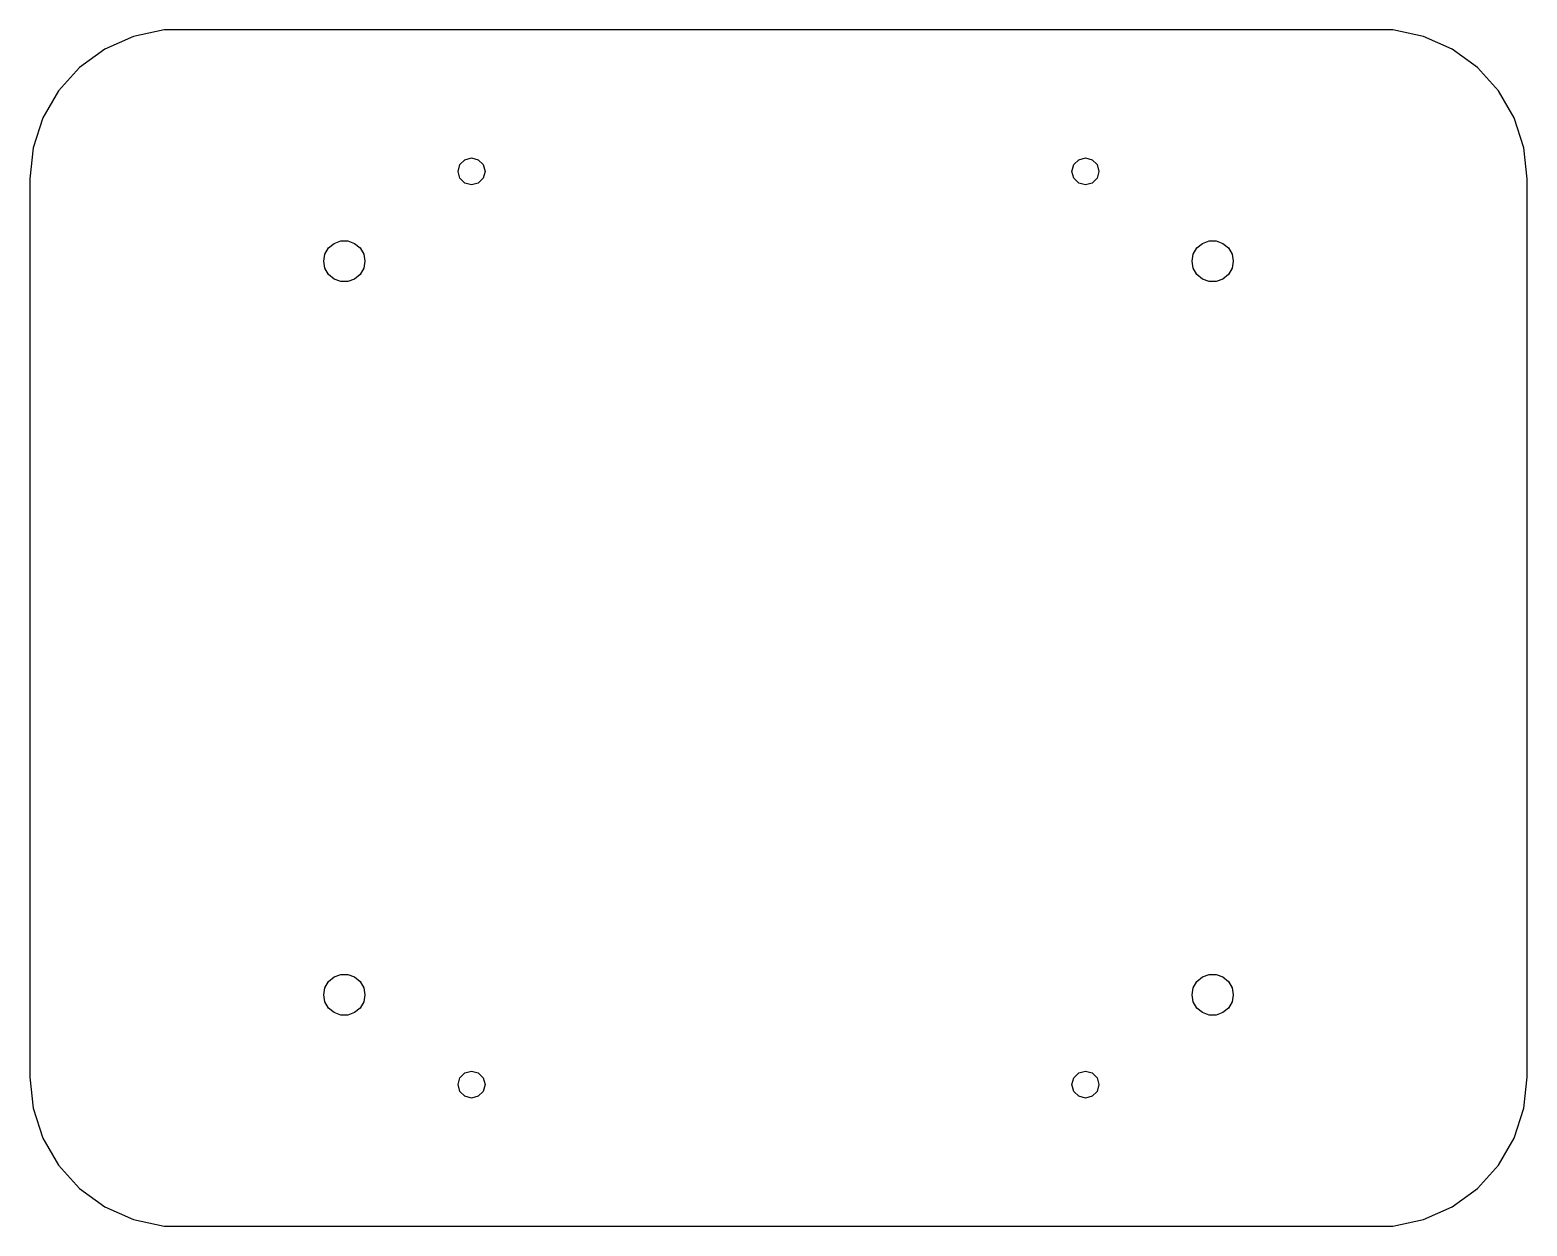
# Model space of a CAD drawing. Header units: metres. Extents: x -50 to 50, y -40 to 40.
import ezdxf

# ---------------------------------------------------------------- set-up
doc = ezdxf.new("R2010")
doc.units = ezdxf.units.M

msp = doc.modelspace()

# ---------------------------------------------------------------- linework, layer by layer
for p, q in [((-43.0902, 39.5106), (-45, 38.6602)), ((-41.0453, 39.9452), (-43.0902, 39.5106)), ((41.0453, 39.9452), (-41.0453, 39.9452)), ((43.0902, 39.5106), (41.0453, 39.9452)), ((45, 38.6602), (43.0902, 39.5106)), ((-45, 38.6602), (-46.6913, 37.4314)), ((46.6913, 37.4314), (45, 38.6602)), ((-46.6913, 37.4314), (-48.0902, 35.8779)), ((48.0902, 35.8779), (46.6913, 37.4314)), ((-48.0902, 35.8779), (-49.1355, 34.0674)), ((49.1355, 34.0674), (48.0902, 35.8779)), ((-49.1355, 34.0674), (-49.7815, 32.0791)), ((49.7815, 32.0791), (49.1355, 34.0674)), ((-49.7815, 32.0791), (-50, 30)), ((50, 30), (49.7815, 32.0791)), ((-21.2794, 30.95), (-20.95, 31.2794)), ((-20.95, 31.2794), (-20.5, 31.4)), ((-20.5, 31.4), (-20.05, 31.2794)), ((-20.05, 31.2794), (-19.7206, 30.95)), ((19.7206, 30.95), (20.05, 31.2794)), ((20.05, 31.2794), (20.5, 31.4)), ((20.5, 31.4), (20.95, 31.2794)), ((20.95, 31.2794), (21.2794, 30.95)), ((-50, 30), (-50, -30)), ((-21.4, 30.5), (-21.2794, 30.95)), ((-21.2794, 30.05), (-21.4, 30.5)), ((-20.95, 29.7206), (-21.2794, 30.05)), ((-19.7206, 30.05), (-20.05, 29.7206)), ((-19.7206, 30.95), (-19.6, 30.5)), ((-19.6, 30.5), (-19.7206, 30.05)), ((19.6, 30.5), (19.7206, 30.95)), ((19.7206, 30.05), (19.6, 30.5)), ((20.05, 29.7206), (19.7206, 30.05)), ((21.2794, 30.05), (20.95, 29.7206)), ((21.2794, 30.95), (21.4, 30.5)), ((21.4, 30.5), (21.2794, 30.05)), ((50, -30), (50, 30)), ((-20.5, 29.6), (-20.95, 29.7206)), ((-20.05, 29.7206), (-20.5, 29.6)), ((20.5, 29.6), (20.05, 29.7206)), ((20.95, 29.7206), (20.5, 29.6)), ((-30.2921, 24.9703), (-30.0533, 25.3838)), ((-30.0533, 25.3838), (-29.6875, 25.6908)), ((-29.6875, 25.6908), (-29.2388, 25.8541)), ((-29.2388, 25.8541), (-28.7612, 25.8541)), ((-28.7612, 25.8541), (-28.3125, 25.6908)), ((-28.3125, 25.6908), (-27.9467, 25.3838)), ((-27.9467, 25.3838), (-27.7079, 24.9703)), ((27.7079, 24.9703), (27.9467, 25.3838)), ((27.9467, 25.3838), (28.3125, 25.6908)), ((28.3125, 25.6908), (28.7612, 25.8541)), ((28.7612, 25.8541), (29.2388, 25.8541)), ((29.2388, 25.8541), (29.6875, 25.6908)), ((29.6875, 25.6908), (30.0533, 25.3838)), ((30.0533, 25.3838), (30.2921, 24.9703)), ((-30.375, 24.5), (-30.2921, 24.9703)), ((-30.2921, 24.0297), (-30.375, 24.5)), ((-30.0533, 23.6162), (-30.2921, 24.0297)), ((-27.7079, 24.0297), (-27.9467, 23.6162)), ((-27.7079, 24.9703), (-27.625, 24.5)), ((-27.625, 24.5), (-27.7079, 24.0297)), ((27.625, 24.5), (27.7079, 24.9703)), ((27.7079, 24.0297), (27.625, 24.5)), ((27.9467, 23.6162), (27.7079, 24.0297)), ((30.2921, 24.0297), (30.0533, 23.6162)), ((30.2921, 24.9703), (30.375, 24.5)), ((30.375, 24.5), (30.2921, 24.0297)), ((-29.6875, 23.3092), (-30.0533, 23.6162)), ((-29.2388, 23.1459), (-29.6875, 23.3092)), ((-28.7612, 23.1459), (-29.2388, 23.1459)), ((-28.3125, 23.3092), (-28.7612, 23.1459)), ((-27.9467, 23.6162), (-28.3125, 23.3092)), ((28.3125, 23.3092), (27.9467, 23.6162)), ((28.7612, 23.1459), (28.3125, 23.3092)), ((29.2388, 23.1459), (28.7612, 23.1459)), ((29.6875, 23.3092), (29.2388, 23.1459)), ((30.0533, 23.6162), (29.6875, 23.3092)), ((-30.2921, -24.0297), (-30.0533, -23.6162)), ((-30.0533, -23.6162), (-29.6875, -23.3092)), ((-29.6875, -23.3092), (-29.2388, -23.1459)), ((-29.2388, -23.1459), (-28.7612, -23.1459)), ((-28.7612, -23.1459), (-28.3125, -23.3092)), ((-28.3125, -23.3092), (-27.9467, -23.6162)), ((-27.9467, -23.6162), (-27.7079, -24.0297)), ((27.7079, -24.0297), (27.9467, -23.6162)), ((27.9467, -23.6162), (28.3125, -23.3092)), ((28.3125, -23.3092), (28.7612, -23.1459)), ((28.7612, -23.1459), (29.2388, -23.1459)), ((29.2388, -23.1459), (29.6875, -23.3092)), ((29.6875, -23.3092), (30.0533, -23.6162)), ((30.0533, -23.6162), (30.2921, -24.0297)), ((-30.375, -24.5), (-30.2921, -24.0297)), ((-30.2921, -24.9703), (-30.375, -24.5)), ((-30.0533, -25.3838), (-30.2921, -24.9703)), ((-27.7079, -24.9703), (-27.9467, -25.3838)), ((-27.7079, -24.0297), (-27.625, -24.5)), ((-27.625, -24.5), (-27.7079, -24.9703)), ((27.625, -24.5), (27.7079, -24.0297)), ((27.7079, -24.9703), (27.625, -24.5)), ((27.9467, -25.3838), (27.7079, -24.9703)), ((30.2921, -24.9703), (30.0533, -25.3838)), ((30.2921, -24.0297), (30.375, -24.5)), ((30.375, -24.5), (30.2921, -24.9703)), ((-29.6875, -25.6908), (-30.0533, -25.3838)), ((-29.2388, -25.8541), (-29.6875, -25.6908)), ((-28.7612, -25.8541), (-29.2388, -25.8541)), ((-28.3125, -25.6908), (-28.7612, -25.8541)), ((-27.9467, -25.3838), (-28.3125, -25.6908)), ((28.3125, -25.6908), (27.9467, -25.3838)), ((28.7612, -25.8541), (28.3125, -25.6908)), ((29.2388, -25.8541), (28.7612, -25.8541)), ((29.6875, -25.6908), (29.2388, -25.8541)), ((30.0533, -25.3838), (29.6875, -25.6908)), ((-50, -30), (-49.7815, -32.0791)), ((-21.2794, -30.05), (-20.95, -29.7206)), ((-20.95, -29.7206), (-20.5, -29.6)), ((-20.5, -29.6), (-20.05, -29.7206)), ((-20.05, -29.7206), (-19.7206, -30.05)), ((19.7206, -30.05), (20.05, -29.7206)), ((20.05, -29.7206), (20.5, -29.6)), ((20.5, -29.6), (20.95, -29.7206)), ((20.95, -29.7206), (21.2794, -30.05)), ((49.7815, -32.0791), (50, -30)), ((-21.4, -30.5), (-21.2794, -30.05)), ((-21.2794, -30.95), (-21.4, -30.5)), ((-20.95, -31.2794), (-21.2794, -30.95)), ((-19.7206, -30.95), (-20.05, -31.2794)), ((-19.7206, -30.05), (-19.6, -30.5)), ((-19.6, -30.5), (-19.7206, -30.95)), ((19.6, -30.5), (19.7206, -30.05)), ((19.7206, -30.95), (19.6, -30.5)), ((20.05, -31.2794), (19.7206, -30.95)), ((21.2794, -30.95), (20.95, -31.2794)), ((21.2794, -30.05), (21.4, -30.5)), ((21.4, -30.5), (21.2794, -30.95)), ((-20.5, -31.4), (-20.95, -31.2794)), ((-20.05, -31.2794), (-20.5, -31.4)), ((20.5, -31.4), (20.05, -31.2794)), ((20.95, -31.2794), (20.5, -31.4)), ((-49.7815, -32.0791), (-49.1355, -34.0674)), ((49.1355, -34.0674), (49.7815, -32.0791)), ((-49.1355, -34.0674), (-48.0902, -35.8779)), ((48.0902, -35.8779), (49.1355, -34.0674)), ((-48.0902, -35.8779), (-46.6913, -37.4314)), ((46.6913, -37.4314), (48.0902, -35.8779)), ((-46.6913, -37.4314), (-45, -38.6602)), ((45, -38.6602), (46.6913, -37.4314)), ((-45, -38.6602), (-43.0902, -39.5106)), ((43.0902, -39.5106), (45, -38.6602)), ((-43.0902, -39.5106), (-41.0453, -39.9452)), ((-41.0453, -39.9452), (41.0453, -39.9452)), ((41.0453, -39.9452), (43.0902, -39.5106))]:
    msp.add_line(p, q)

doc.saveas('drawing.dxf')
